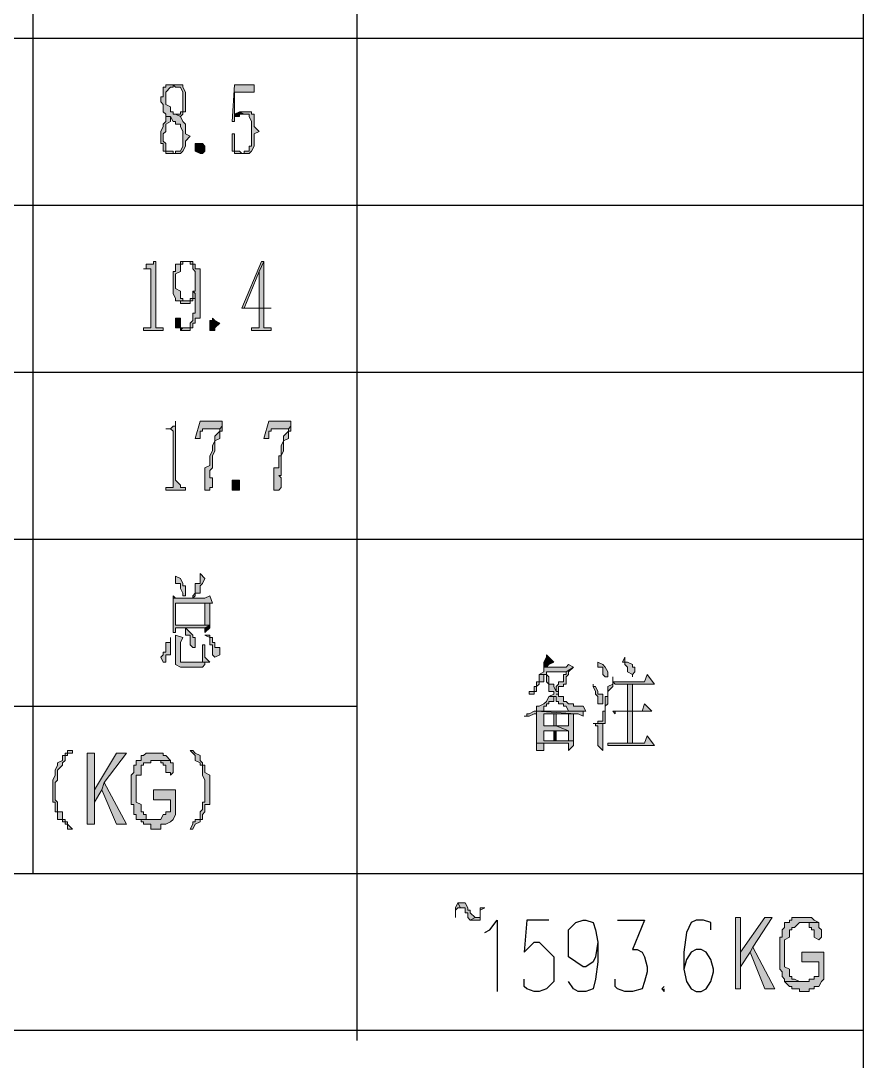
# Model space of a CAD drawing. Header units: millimetres. Extents: x 20 to 821, y 1 to 1134.
# Drawn here: x 759.4 to 821.2, y 76 to 152.2 of the extents above; entities that cross this region are included whole.
import ezdxf

# ---------------------------------------------------------------- set-up
doc = ezdxf.new("R2010")
doc.units = ezdxf.units.MM
doc.layers.add('1', color=7, linetype='Continuous')

msp = doc.modelspace()

# ---------------------------------------------------------------- hatches: boundary and pattern name
h = msp.add_hatch(color=0)
h.dxf.hatch_style = 2
h.paths.add_polyline_path([(770.58, 147.561732), (770.04, 147.561732), (770.04, 147.381732), (769.86, 147.381732), (769.86, 147.021732), (769.86, 146.661732), (769.68, 146.661732), (769.68, 146.301732), (769.86, 146.121732), (769.86, 145.581732), (770.04, 145.401732), (770.04, 145.221732), (770.4, 145.221732), (770.04, 145.221732), (770.4, 145.221732), (770.58, 144.861732), (770.76, 144.861732), (770.76, 144.681732), (771.12, 144.681732), (771.12, 144.501732), (771.3, 144.141732), (771.3, 143.061732), (771.12, 142.701732), (770.76, 142.701732), (770.76, 142.521732), (770.04, 142.521732), (770.4, 142.521732), (771.12, 142.521732), (771.3, 142.701732), (771.48, 143.061732), (771.48, 143.421732), (771.84, 143.781732), (771.48, 143.961732), (771.48, 144.681732), (771.3, 144.861732), (771.12, 145.221732), (770.76, 145.401732), (770.58, 145.401732), (770.58, 145.581732), (770.4, 145.581732), (770.4, 145.941732), (770.04, 146.121732), (770.04, 147.021732), (770.4, 147.381732), (770.58, 147.381732), (770.58, 147.561732), (771.3, 147.561732), (771.12, 147.561732)])
h = msp.add_hatch(color=0)
h.dxf.hatch_style = 2
h.paths.add_polyline_path([(771.3, 147.561732), (770.58, 147.561732), (770.76, 147.381732), (771.12, 147.381732), (771.3, 147.021732), (771.3, 145.581732), (771.12, 145.581732), (771.12, 145.401732), (770.76, 145.401732), (771.12, 145.221732), (771.3, 145.401732), (771.3, 145.581732), (771.48, 145.581732), (771.48, 147.021732), (771.3, 147.381732)])
h = msp.add_hatch(color=0)
h.dxf.hatch_style = 2
h.paths.add_polyline_path([(776.52, 147.561732), (775.08, 147.561732), (774.9, 144.861732), (775.08, 144.861732), (775.08, 145.221732), (775.08, 147.021732), (776.52, 147.021732)])
h = msp.add_hatch(color=0)
h.dxf.hatch_style = 2
h.paths.add_polyline_path([(775.44, 145.581732), (775.08, 145.401732), (775.08, 145.221732), (775.44, 145.221732), (775.44, 145.401732), (775.62, 145.401732), (775.8, 145.401732)])
h = msp.add_hatch(color=0)
h.dxf.hatch_style = 2
h.paths.add_polyline_path([(775.8, 145.581732), (775.44, 145.581732), (775.8, 145.401732), (776.16, 145.401732), (776.16, 145.221732), (776.34, 144.861732), (776.34, 143.241732), (776.34, 143.061732), (776.16, 143.061732), (776.16, 142.701732), (775.8, 142.701732), (775.8, 142.521732), (775.08, 142.521732), (775.44, 142.521732), (776.16, 142.521732), (776.34, 142.701732), (776.52, 143.061732), (776.52, 143.961732), (776.88, 144.141732), (776.52, 144.501732), (776.52, 145.401732), (776.34, 145.401732), (776.34, 145.581732), (776.16, 145.581732)])
h = msp.add_hatch(color=0)
h.dxf.hatch_style = 2
h.paths.add_polyline_path([(770.04, 145.221732), (770.04, 144.861732), (769.86, 144.681732), (769.86, 144.501732), (769.68, 144.141732), (769.68, 143.241732), (769.86, 143.241732), (769.86, 142.701732), (770.04, 142.701732), (770.04, 142.521732), (770.58, 142.521732), (770.58, 142.701732), (770.4, 142.701732), (770.04, 142.701732), (770.04, 143.241732), (769.86, 143.421732), (769.86, 143.961732), (770.04, 144.141732), (770.04, 144.681732), (770.4, 144.861732), (770.4, 145.221732)])
h = msp.add_hatch(color=0)
h.dxf.hatch_style = 2
h.paths.add_polyline_path([(775.08, 143.961732), (774.9, 143.961732), (774.9, 143.781732), (774.9, 142.701732), (775.08, 142.701732), (775.08, 142.521732), (775.62, 142.521732), (775.44, 142.701732), (775.08, 142.701732), (775.08, 143.061732), (775.08, 143.241732)])
h = msp.add_hatch(color=0)
h.dxf.hatch_style = 2
h.paths.add_polyline_path([(772.56, 142.521732), (772.2, 142.701732), (772.2, 143.241732), (772.56, 143.241732), (772.74, 143.241732), (772.92, 143.061732), (772.92, 142.701732), (772.74, 142.521732)])
h = msp.add_hatch(color=0)
h.dxf.hatch_style = 2
h.paths.add_polyline_path([(769.32, 134.601732), (769.14, 134.601732), (769.14, 134.421732), (768.6, 134.421732), (768.6, 134.061732), (768.42, 134.061732), (768.6, 134.061732), (768.96, 134.061732), (768.96, 133.881732), (768.96, 129.741732), (768.6, 129.741732), (768.42, 129.741732), (768.42, 129.561732), (769.86, 129.561732), (769.86, 129.741732), (769.68, 129.741732), (769.32, 129.741732), (769.32, 130.101732)])
h = msp.add_hatch(color=0)
h.dxf.hatch_style = 2
h.paths.add_polyline_path([(771.48, 134.601732), (771.12, 134.601732), (771.12, 134.421732), (770.76, 134.421732), (770.76, 134.061732), (770.76, 133.881732), (770.58, 133.881732), (770.58, 132.261732), (770.76, 131.901732), (770.76, 131.721732), (771.48, 131.721732), (771.3, 131.721732), (771.3, 131.901732), (771.12, 131.901732), (771.12, 132.441732), (770.76, 132.621732), (770.76, 133.701732), (771.12, 133.881732), (771.12, 134.421732), (771.3, 134.421732), (771.3, 134.601732), (771.48, 134.601732), (772.02, 134.601732), (771.84, 134.601732)])
h = msp.add_hatch(color=0)
h.dxf.hatch_style = 2
h.paths.add_polyline_path([(772.02, 134.601732), (771.48, 134.601732), (771.84, 134.601732), (771.84, 134.421732), (772.02, 134.421732), (772.02, 134.061732), (772.2, 133.881732), (772.2, 132.441732), (772.02, 132.441732), (772.2, 132.261732), (772.2, 131.541732), (772.2, 131.181732), (772.2, 130.821732), (772.02, 130.821732), (772.02, 130.281732), (771.84, 130.101732), (771.84, 129.741732), (771.48, 129.741732), (771.3, 129.741732), (771.12, 129.561732), (771.84, 129.561732), (771.84, 129.741732), (772.02, 129.741732), (772.02, 130.101732), (772.2, 130.101732), (772.2, 130.281732), (772.2, 130.461732), (772.56, 130.461732), (772.56, 134.061732), (772.2, 134.061732), (772.2, 134.421732), (772.02, 134.421732)])
h = msp.add_hatch(color=0)
h.dxf.hatch_style = 2
h.paths.add_polyline_path([(777.24, 134.601732), (777.06, 134.601732), (775.62, 131.181732), (776.88, 131.181732), (776.88, 130.101732), (776.88, 129.741732), (776.52, 129.741732), (776.34, 129.741732), (776.34, 129.561732), (777.78, 129.561732), (777.78, 129.741732), (777.24, 129.741732), (777.24, 130.101732), (777.24, 131.181732), (777.78, 131.181732), (775.8, 131.181732), (776.88, 133.881732)])
h = msp.add_hatch(color=0)
h.dxf.hatch_style = 2
h.paths.add_polyline_path([(777.24, 134.601732), (776.88, 133.881732), (776.88, 131.181732), (775.8, 131.181732), (777.24, 131.181732)])
h = msp.add_hatch(color=0)
h.dxf.hatch_style = 2
h.paths.add_polyline_path([(772.02, 132.441732), (772.02, 131.901732), (771.84, 131.901732), (771.84, 131.721732), (771.48, 131.721732), (770.76, 131.721732), (771.12, 131.721732), (771.12, 131.541732), (771.3, 131.541732), (771.84, 131.541732), (771.84, 131.721732), (772.02, 131.721732), (772.02, 131.901732), (772.2, 131.901732), (772.2, 132.261732)])
h = msp.add_hatch(color=0)
h.dxf.hatch_style = 2
h.paths.add_polyline_path([(771.12, 130.461732), (770.76, 130.461732), (770.76, 130.281732), (770.76, 129.741732), (771.12, 129.741732), (771.12, 129.561732), (771.3, 129.741732), (771.12, 129.741732), (771.12, 130.101732)])
h = msp.add_hatch(color=0)
h.dxf.hatch_style = 2
h.paths.add_polyline_path([(773.46, 129.561732), (773.28, 129.561732), (773.28, 129.741732), (773.28, 130.281732), (773.46, 130.281732), (773.46, 130.461732), (773.64, 130.281732), (774, 130.101732), (773.64, 129.741732), (773.64, 129.561732)])
h = msp.add_hatch(color=0)
h.dxf.hatch_style = 2
h.paths.add_polyline_path([(770.76, 122.901732), (770.76, 122.541732), (770.58, 122.541732), (770.4, 122.361732), (770.04, 122.361732), (770.4, 122.361732), (770.58, 122.181732), (770.58, 118.041732), (770.4, 118.041732), (770.04, 118.041732), (770.04, 117.861732), (771.48, 117.861732), (771.48, 118.041732), (771.3, 118.041732), (771.12, 118.041732), (771.12, 118.221732), (770.76, 118.581732)])
h = msp.add_hatch(color=0)
h.dxf.hatch_style = 2
h.paths.add_polyline_path([(774.18, 122.901732), (772.56, 122.901732), (772.2, 121.641732), (772.56, 121.641732), (772.56, 121.821732), (772.56, 122.181732), (772.74, 122.181732), (772.74, 122.361732), (772.92, 122.361732), (774, 122.361732), (774.18, 122.541732)])
h = msp.add_hatch(color=0)
h.dxf.hatch_style = 2
h.paths.add_polyline_path([(779.22, 122.901732), (777.6, 122.901732), (777.24, 121.641732), (777.6, 121.641732), (777.6, 121.821732), (777.6, 122.181732), (777.78, 122.181732), (777.78, 122.361732), (777.96, 122.361732), (779.04, 122.361732), (779.22, 122.541732)])
h = msp.add_hatch(color=0)
h.dxf.hatch_style = 2
h.paths.add_polyline_path([(774.18, 122.541732), (774, 122.361732), (774, 122.181732), (773.64, 121.821732), (773.64, 121.461732), (773.46, 121.101732), (773.46, 120.741732), (773.28, 120.381732), (773.28, 119.661732), (772.92, 119.481732), (772.92, 118.761732), (772.92, 117.861732), (773.28, 117.861732), (773.28, 118.041732), (773.46, 118.041732), (773.46, 118.761732), (773.28, 118.761732), (773.28, 119.301732), (773.46, 119.481732), (773.46, 120.381732), (773.64, 120.741732), (773.64, 121.461732), (774, 121.641732), (774, 122.181732), (774.18, 122.181732)])
h = msp.add_hatch(color=0)
h.dxf.hatch_style = 2
h.paths.add_polyline_path([(779.22, 122.541732), (779.04, 122.361732), (779.04, 122.181732), (778.68, 121.821732), (778.68, 121.461732), (778.5, 121.101732), (778.5, 120.381732), (778.32, 120.381732), (778.32, 119.481732), (777.96, 119.481732), (777.96, 118.761732), (777.96, 117.861732), (778.32, 117.861732), (778.5, 118.041732), (778.5, 118.761732), (778.32, 118.941732), (778.5, 118.941732), (778.5, 119.301732), (778.5, 120.381732), (778.68, 120.741732), (778.68, 121.461732), (779.04, 121.641732), (779.04, 122.181732), (779.22, 122.181732)])
h = msp.add_hatch(color=0)
h.dxf.hatch_style = 2
h.paths.add_polyline_path([(775.08, 117.861732), (774.9, 117.861732), (774.9, 118.041732), (774.9, 118.581732), (775.08, 118.581732), (775.44, 118.581732), (775.44, 118.221732), (775.44, 117.861732)])
h = msp.add_hatch(color=0)
h.dxf.hatch_style = 2
h.paths.add_polyline_path([(772.56, 111.741732), (772.56, 111.021732), (772.2, 111.021732), (772.2, 110.301732), (772.02, 110.121732), (772.02, 109.941732), (770.76, 109.941732), (772.02, 109.941732), (772.2, 110.121732), (772.2, 110.301732), (772.56, 110.301732), (772.56, 110.841732), (772.74, 111.021732), (772.92, 111.381732)])
h = msp.add_hatch(color=0)
h.dxf.hatch_style = 2
h.paths.add_polyline_path([(770.76, 111.561732), (770.76, 111.021732), (771.12, 111.021732), (771.12, 110.661732), (771.3, 110.301732), (771.3, 110.121732), (771.48, 110.121732), (771.48, 110.841732), (771.3, 110.841732), (771.3, 111.021732), (771.12, 111.381732)])
h = msp.add_hatch(color=0)
h.dxf.hatch_style = 2
h.paths.add_polyline_path([(770.58, 110.121732), (770.58, 109.941732), (772.02, 109.941732), (770.76, 109.941732)])
h = msp.add_hatch(color=0)
h.dxf.hatch_style = 2
h.paths.add_polyline_path([(773.28, 110.121732), (772.92, 109.941732), (770.58, 109.941732), (770.58, 109.581732), (770.58, 107.421732), (770.76, 107.421732), (770.76, 107.781732), (772.92, 107.781732), (773.28, 107.961732), (770.76, 107.961732), (770.76, 109.581732), (772.92, 109.581732), (773.46, 109.581732)])
h = msp.add_hatch(color=0)
h.dxf.hatch_style = 2
h.paths.add_polyline_path([(773.46, 109.581732), (772.92, 109.581732), (772.92, 107.961732), (770.76, 107.961732), (773.28, 107.961732), (773.28, 109.581732)])
h = msp.add_hatch(color=0)
h.dxf.hatch_style = 2
h.paths.add_polyline_path([(771.48, 107.781732), (771.48, 107.241732), (771.84, 107.241732), (771.84, 106.521732), (772.02, 106.341732), (772.2, 106.341732), (772.2, 106.521732), (772.2, 107.061732), (772.02, 107.061732), (772.02, 107.241732), (771.84, 107.421732)])
h = msp.add_hatch(color=0)
h.dxf.hatch_style = 2
h.paths.add_polyline_path([(773.28, 107.961732), (772.92, 107.781732), (772.92, 107.421732), (773.28, 107.781732)])
h = msp.add_hatch(color=0)
h.dxf.hatch_style = 2
h.paths.add_polyline_path([(770.4, 107.061732), (770.4, 106.701732), (770.04, 106.701732), (770.04, 105.981732), (769.86, 105.981732), (769.86, 105.801732), (769.68, 105.621732), (769.86, 105.261732), (770.04, 105.261732), (770.04, 105.621732), (770.04, 105.801732), (770.4, 105.801732), (770.4, 106.341732), (770.4, 106.521732)])
h = msp.add_hatch(color=0)
h.dxf.hatch_style = 2
h.paths.add_polyline_path([(770.76, 107.241732), (770.76, 105.081732), (771.12, 104.901732), (772.74, 104.901732), (772.92, 105.081732), (772.92, 105.261732), (771.3, 105.261732), (771.12, 105.261732), (771.12, 106.701732), (771.3, 107.061732)])
h = msp.add_hatch(color=0)
h.dxf.hatch_style = 2
h.paths.add_polyline_path([(772.92, 107.241732), (773.28, 107.061732), (773.28, 106.521732), (773.46, 106.521732), (773.46, 105.801732), (773.64, 105.621732), (774, 105.801732), (774, 106.341732), (773.64, 106.341732), (773.64, 106.701732), (773.46, 106.701732), (773.46, 107.061732), (773.28, 107.061732), (773.28, 107.241732)])
h = msp.add_hatch(color=0)
h.dxf.hatch_style = 2
h.paths.add_polyline_path([(772.92, 106.521732), (772.74, 106.521732), (772.74, 106.341732), (772.74, 105.261732), (772.56, 105.261732), (771.3, 105.261732), (772.92, 105.261732), (773.28, 105.261732), (772.92, 105.621732)])
h = msp.add_hatch(color=0)
h.dxf.hatch_style = 2
h.paths.add_polyline_path([(797.94, 105.801732), (797.94, 105.621732), (797.76, 105.261732), (797.76, 104.901732), (797.94, 104.901732), (798.12, 105.081732), (798.48, 105.261732)])
h = msp.add_hatch(color=0)
h.dxf.hatch_style = 2
h.paths.add_polyline_path([(801.72, 105.261732), (801.72, 104.901732), (802.08, 104.901732), (802.08, 104.361732), (802.26, 104.181732), (802.44, 104.181732), (802.44, 104.361732), (802.44, 104.541732), (802.26, 104.901732), (802.08, 105.081732)])
h = msp.add_hatch(color=0)
h.dxf.hatch_style = 2
h.paths.add_polyline_path([(803.7, 105.621732), (803.52, 105.261732), (803.7, 105.261732), (803.7, 105.081732), (803.88, 104.901732), (803.88, 104.541732), (804.24, 104.361732), (804.24, 104.181732), (804.24, 104.361732), (804.42, 104.541732), (804.42, 104.901732), (804.24, 104.901732), (804.24, 105.081732), (803.88, 105.261732), (803.7, 105.261732)])
h = msp.add_hatch(color=0)
h.dxf.hatch_style = 2
h.paths.add_polyline_path([(799.56, 105.081732), (799.38, 104.901732), (797.76, 104.901732), (797.76, 104.541732), (797.4, 104.361732), (797.94, 104.361732), (797.94, 104.181732), (797.94, 103.821732), (798.12, 103.641732), (798.12, 103.101732), (798.48, 103.101732), (798.48, 102.921732), (798.12, 102.741732), (798.66, 102.741732), (798.66, 102.381732), (798.84, 102.381732), (798.84, 102.201732), (799.2, 102.201732), (799.2, 102.021732), (799.38, 102.021732), (799.56, 101.661732), (797.76, 101.661732), (800.82, 101.661732), (800.64, 102.021732), (799.92, 102.021732), (799.92, 102.201732), (799.56, 102.201732), (799.38, 102.381732), (799.2, 102.381732), (799.2, 102.741732), (798.84, 102.741732), (798.84, 102.921732), (798.66, 102.921732), (798.84, 102.921732), (798.84, 103.101732), (798.66, 103.101732), (798.48, 103.461732), (798.48, 103.641732), (798.12, 103.641732), (798.12, 104.181732), (797.94, 104.361732), (797.94, 104.541732), (799.38, 104.541732), (799.92, 104.901732)])
h = msp.add_hatch(color=0)
h.dxf.hatch_style = 2
h.paths.add_polyline_path([(799.92, 104.901732), (799.38, 104.541732), (799.38, 104.361732), (799.2, 104.361732), (799.2, 103.821732), (798.84, 103.821732), (798.84, 103.641732), (798.66, 103.461732), (798.66, 103.101732), (798.84, 103.101732), (798.84, 103.461732), (799.2, 103.461732), (799.2, 103.641732), (799.38, 103.641732), (799.38, 104.181732), (799.56, 104.361732), (799.56, 104.541732)])
h = msp.add_hatch(color=0)
h.dxf.hatch_style = 2
h.paths.add_polyline_path([(797.4, 104.361732), (797.4, 103.821732), (797.22, 103.821732), (797.22, 103.461732), (797.04, 103.461732), (797.04, 103.101732), (796.68, 103.101732), (796.68, 102.921732), (797.04, 102.921732), (797.04, 103.101732), (797.22, 103.101732), (797.22, 103.461732), (797.4, 103.641732), (797.4, 103.821732), (797.76, 103.821732), (797.76, 104.181732), (797.76, 104.361732), (797.94, 104.361732)])
h = msp.add_hatch(color=0)
h.dxf.hatch_style = 2
h.paths.add_polyline_path([(802.8, 104.181732), (802.8, 103.641732), (802.44, 103.461732), (802.44, 102.741732), (802.26, 102.741732), (802.26, 101.661732), (802.08, 101.661732), (802.08, 100.941732), (801.72, 100.941732), (801.72, 100.761732), (801.54, 100.761732), (802.08, 100.761732), (802.26, 100.761732), (802.26, 100.941732), (802.26, 102.021732), (802.44, 102.201732), (802.44, 103.101732), (802.8, 103.461732)])
h = msp.add_hatch(color=0)
h.dxf.hatch_style = 2
h.paths.add_polyline_path([(805.32, 104.361732), (805.14, 103.821732), (802.8, 103.821732), (802.98, 103.641732), (805.86, 103.641732)])
h = msp.add_hatch(color=0)
h.dxf.hatch_style = 2
h.paths.add_polyline_path([(801.36, 103.641732), (801.36, 103.461732), (801.54, 103.101732), (801.54, 102.921732), (801.72, 102.741732), (801.72, 102.201732), (802.08, 102.201732), (802.08, 102.921732), (801.72, 102.921732), (801.72, 103.101732), (801.54, 103.461732), (801.36, 103.461732)])
h = msp.add_hatch(color=0)
h.dxf.hatch_style = 2
h.paths.add_polyline_path([(803.88, 101.661732), (804.24, 101.661732), (804.24, 103.641732), (803.88, 103.641732)])
h = msp.add_hatch(color=0)
h.dxf.hatch_style = 2
h.paths.add_polyline_path([(798.12, 102.741732), (797.94, 102.381732), (797.76, 102.201732), (797.4, 102.021732), (797.22, 102.021732), (797.22, 101.661732), (797.04, 101.661732), (796.68, 101.481732), (796.5, 101.481732), (796.5, 101.301732), (796.32, 101.301732), (796.5, 101.301732), (796.68, 101.301732), (797.04, 101.481732), (797.22, 101.481732), (797.22, 101.661732), (800.82, 101.661732), (797.76, 101.661732), (797.4, 101.661732), (797.76, 101.661732), (797.76, 102.021732), (797.94, 102.021732), (797.94, 102.201732), (798.12, 102.201732), (798.12, 102.381732), (798.48, 102.381732), (798.48, 102.741732), (798.66, 102.741732)])
h = msp.add_hatch(color=0)
h.dxf.hatch_style = 2
h.paths.add_polyline_path([(805.14, 102.201732), (804.96, 101.661732), (802.8, 101.661732), (802.98, 101.481732), (802.98, 101.661732), (803.16, 101.661732), (805.68, 101.661732)])
h = msp.add_hatch(color=0)
h.dxf.hatch_style = 2
h.paths.add_polyline_path([(797.22, 101.661732), (797.22, 99.321732), (799.56, 99.321732), (799.56, 98.781732), (799.92, 99.141732), (799.92, 99.501732), (798.66, 99.501732), (797.76, 99.501732), (797.76, 100.221732), (799.56, 100.221732), (798.66, 100.581732), (797.76, 100.581732), (797.76, 101.481732), (800.1, 101.481732)])
h = msp.add_hatch(color=0)
h.dxf.hatch_style = 2
h.paths.add_polyline_path([(800.64, 101.661732), (797.22, 101.661732), (800.1, 101.481732), (800.28, 101.481732), (800.64, 101.301732)])
h = msp.add_hatch(color=0)
h.dxf.hatch_style = 2
h.paths.add_polyline_path([(798.48, 101.481732), (798.48, 100.581732), (797.76, 100.581732), (798.66, 100.581732), (798.66, 101.481732), (799.56, 101.481732)])
h = msp.add_hatch(color=0)
h.dxf.hatch_style = 2
h.paths.add_polyline_path([(800.1, 101.481732), (798.48, 101.481732), (799.56, 101.481732), (799.56, 100.581732), (798.66, 100.581732), (799.56, 100.221732), (799.56, 99.501732), (798.66, 99.501732), (799.92, 99.501732), (799.92, 99.861732), (799.92, 101.481732)])
h = msp.add_hatch(color=0)
h.dxf.hatch_style = 2
h.paths.add_polyline_path([(803.88, 99.321732), (804.24, 99.321732), (804.24, 101.661732), (803.88, 101.661732)])
h = msp.add_hatch(color=0)
h.dxf.hatch_style = 2
h.paths.add_polyline_path([(801.36, 100.761732), (801.54, 100.761732), (801.54, 100.581732), (801.72, 100.581732), (801.72, 100.221732), (801.72, 99.141732), (802.08, 98.781732), (802.08, 99.501732), (802.08, 99.861732), (802.08, 100.761732), (801.54, 100.761732)])
h = msp.add_hatch(color=0)
h.dxf.hatch_style = 2
h.paths.add_polyline_path([(798.66, 100.221732), (798.48, 100.221732), (798.48, 99.501732), (797.76, 99.501732), (798.66, 99.501732)])
h = msp.add_hatch(color=0)
h.dxf.hatch_style = 2
h.paths.add_polyline_path([(805.32, 99.861732), (805.14, 99.321732), (802.44, 99.321732), (802.44, 99.141732), (805.86, 99.141732)])
h = msp.add_hatch(color=0)
h.dxf.hatch_style = 2
h.paths.add_polyline_path([(797.22, 99.321732), (797.22, 98.781732), (797.76, 98.781732), (797.76, 99.321732), (799.56, 99.321732)])
h = msp.add_hatch(color=0)
h.dxf.hatch_style = 2
h.paths.add_polyline_path([(763.2, 98.781732), (762.84, 98.781732), (762.84, 98.601732), (762.66, 98.601732), (762.66, 98.421732), (762.48, 98.421732), (762.48, 98.061732), (762.12, 97.881732), (762.12, 97.701732), (761.94, 97.341732), (761.94, 96.981732), (761.76, 96.621732), (761.76, 95.721732), (761.76, 95.541732), (761.76, 95.001732), (761.94, 95.001732), (761.94, 94.281732), (762.12, 94.281732), (762.12, 93.741732), (762.48, 93.741732), (762.48, 93.561732), (762.66, 93.561732), (762.66, 93.381732), (762.84, 93.381732), (762.84, 93.021732), (763.2, 93.021732), (762.84, 93.381732), (762.84, 93.561732), (762.66, 93.561732), (762.66, 93.741732), (762.48, 93.741732), (762.48, 94.281732), (762.12, 94.281732), (762.12, 95.001732), (761.94, 95.181732), (761.94, 96.441732), (762.12, 96.621732), (762.12, 97.341732), (762.48, 97.701732), (762.48, 97.881732), (762.66, 98.061732), (762.66, 98.421732), (762.84, 98.421732), (762.84, 98.601732), (763.2, 98.601732)])
h = msp.add_hatch(color=0)
h.dxf.hatch_style = 2
h.paths.add_polyline_path([(764.82, 98.601732), (764.28, 98.601732), (764.28, 93.381732), (764.82, 93.381732), (764.82, 95.001732)])
h = msp.add_hatch(color=0)
h.dxf.hatch_style = 2
h.paths.add_polyline_path([(767.16, 98.601732), (766.44, 98.601732), (764.82, 95.901732), (764.82, 95.001732), (765.36, 95.901732), (765.54, 96.441732)])
h = msp.add_hatch(color=0)
h.dxf.hatch_style = 2
h.paths.add_polyline_path([(769.14, 98.601732), (768.6, 98.601732), (768.42, 98.421732), (768.24, 98.421732), (768.24, 98.061732), (767.88, 98.061732), (767.88, 97.881732), (767.88, 97.701732), (767.7, 97.701732), (767.7, 97.161732), (767.52, 96.981732), (767.52, 96.441732), (767.52, 94.821732), (767.7, 94.821732), (767.7, 94.101732), (767.88, 94.101732), (767.88, 93.741732), (768.24, 93.741732), (769.14, 93.741732), (768.96, 93.741732), (768.6, 93.741732), (768.6, 94.101732), (768.42, 94.101732), (768.42, 94.281732), (768.24, 94.281732), (768.24, 94.461732), (768.24, 94.821732), (767.88, 95.001732), (767.88, 96.981732), (768.24, 96.981732), (768.24, 97.701732), (768.42, 97.701732), (768.42, 97.881732), (768.6, 97.881732), (768.96, 97.881732), (768.96, 98.061732), (770.4, 98.061732), (770.04, 98.421732), (769.86, 98.421732), (769.86, 98.601732)])
h = msp.add_hatch(color=0)
h.dxf.hatch_style = 2
h.paths.add_polyline_path([(771.84, 98.781732), (772.02, 98.601732), (772.2, 98.421732), (772.2, 98.061732), (772.56, 97.881732), (772.56, 97.701732), (772.74, 97.701732), (772.74, 96.981732), (772.92, 96.621732), (772.92, 95.901732), (772.92, 95.721732), (772.92, 95.001732), (772.74, 95.001732), (772.74, 94.461732), (772.56, 94.281732), (772.56, 93.741732), (772.2, 93.741732), (772.2, 93.561732), (772.02, 93.561732), (772.02, 93.381732), (771.84, 93.021732), (772.02, 93.021732), (772.2, 93.381732), (772.56, 93.561732), (772.56, 93.741732), (772.74, 93.741732), (772.74, 94.101732), (772.92, 94.281732), (772.92, 94.821732), (773.28, 94.821732), (773.28, 96.981732), (772.92, 97.161732), (772.92, 97.701732), (772.74, 97.701732), (772.74, 97.881732), (772.56, 98.061732), (772.56, 98.421732), (772.2, 98.601732), (772.02, 98.781732)])
h = msp.add_hatch(color=0)
h.dxf.hatch_style = 2
h.paths.add_polyline_path([(770.4, 98.061732), (769.14, 98.061732), (769.32, 98.061732), (769.68, 98.061732), (769.68, 97.881732), (769.86, 97.881732), (769.86, 97.701732), (770.04, 97.701732), (770.04, 97.341732), (770.04, 97.161732), (770.4, 97.161732), (770.4, 96.981732), (770.58, 97.161732), (770.58, 97.881732), (770.4, 97.881732)])
h = msp.add_hatch(color=0)
h.dxf.hatch_style = 2
h.paths.add_polyline_path([(765.54, 96.441732), (765.36, 95.901732), (766.44, 93.381732), (767.16, 93.381732)])
h = msp.add_hatch(color=0)
h.dxf.hatch_style = 2
h.paths.add_polyline_path([(770.76, 95.901732), (769.14, 95.901732), (769.14, 95.181732), (770.4, 95.181732), (770.4, 94.281732), (770.04, 94.281732), (770.04, 94.101732), (769.86, 94.101732), (769.68, 93.741732), (768.24, 93.741732), (768.24, 93.561732), (768.42, 93.561732), (768.42, 93.381732), (768.6, 93.381732), (768.96, 93.381732), (768.96, 93.021732), (769.14, 93.021732), (769.68, 93.021732), (769.68, 93.381732), (770.04, 93.381732), (770.4, 93.561732), (770.58, 93.741732), (770.76, 94.101732)])
h = msp.add_hatch(color=0)
h.dxf.hatch_style = 2
h.paths.add_polyline_path([(791.46, 87.621732), (791.28, 87.261732), (791.28, 86.541732), (791.28, 86.901732), (791.28, 87.081732), (791.46, 87.261732), (791.64, 87.261732)])
h = msp.add_hatch(color=0)
h.dxf.hatch_style = 2
h.paths.add_polyline_path([(791.64, 87.621732), (791.46, 87.621732), (791.64, 87.261732), (792, 87.261732), (792, 87.081732), (792, 86.901732), (792.18, 86.901732), (792.18, 86.541732), (792.36, 86.361732), (792.72, 86.541732), (792.36, 86.901732), (792.36, 87.081732), (792.18, 87.081732), (792.18, 87.261732), (792, 87.621732)])
h = msp.add_hatch(color=0)
h.dxf.hatch_style = 2
h.paths.add_polyline_path([(793.08, 87.261732), (793.08, 86.541732), (792.9, 86.541732), (792.72, 86.541732), (792.36, 86.361732), (793.08, 86.361732), (793.08, 86.541732), (793.08, 87.081732), (793.44, 87.261732)])
h = msp.add_hatch(color=0)
h.dxf.hatch_style = 2
h.paths.add_polyline_path([(812.16, 86.541732), (811.8, 86.541732), (811.8, 81.321732), (812.16, 81.321732), (812.16, 82.941732)])
h = msp.add_hatch(color=0)
h.dxf.hatch_style = 2
h.paths.add_polyline_path([(814.5, 86.541732), (813.96, 86.541732), (812.16, 84.021732), (812.16, 82.941732), (812.88, 84.021732), (813.06, 84.381732)])
h = msp.add_hatch(color=0)
h.dxf.hatch_style = 2
h.paths.add_polyline_path([(816.66, 86.541732), (815.94, 86.541732), (815.94, 86.361732), (815.76, 86.361732), (815.76, 86.181732), (815.4, 86.181732), (815.4, 85.821732), (815.22, 85.641732), (815.22, 85.101732), (815.04, 85.101732), (815.04, 84.381732), (815.04, 82.761732), (815.22, 82.581732), (815.22, 82.221732), (815.4, 82.041732), (815.4, 81.861732), (816.66, 81.861732), (816.48, 81.861732), (816.12, 82.041732), (815.94, 82.041732), (815.94, 82.221732), (815.76, 82.221732), (815.76, 82.581732), (815.76, 82.761732), (815.4, 82.941732), (815.4, 84.921732), (815.76, 85.101732), (815.76, 85.641732), (815.94, 85.641732), (815.94, 85.821732), (816.12, 85.821732), (816.48, 86.181732), (817.92, 86.181732), (817.56, 86.361732), (817.38, 86.541732)])
h = msp.add_hatch(color=0)
h.dxf.hatch_style = 2
h.paths.add_polyline_path([(817.92, 86.181732), (816.66, 86.181732), (816.84, 86.181732), (817.2, 86.181732), (817.2, 85.821732), (817.38, 85.821732), (817.38, 85.641732), (817.56, 85.641732), (817.56, 85.461732), (817.56, 85.101732), (817.92, 84.921732), (818.1, 85.101732), (818.1, 85.641732), (817.92, 85.821732)])
h = msp.add_hatch(color=0)
h.dxf.hatch_style = 2
h.paths.add_polyline_path([(813.06, 84.381732), (812.88, 84.021732), (813.96, 81.321732), (814.68, 81.321732)])
h = msp.add_hatch(color=0)
h.dxf.hatch_style = 2
h.paths.add_polyline_path([(818.28, 84.021732), (816.66, 84.021732), (816.66, 83.301732), (817.92, 83.301732), (817.92, 82.221732), (817.56, 82.221732), (817.56, 82.041732), (817.2, 82.041732), (817.2, 81.861732), (815.4, 81.861732), (815.76, 81.501732), (815.94, 81.501732), (815.94, 81.321732), (816.12, 81.321732), (816.48, 81.321732), (816.48, 81.141732), (816.66, 81.141732), (817.2, 81.141732), (817.2, 81.321732), (817.56, 81.321732), (817.56, 81.501732), (817.92, 81.501732), (818.1, 81.861732), (818.28, 82.041732)])

# ---------------------------------------------------------------- linework, layer by layer
at = {"layer": '1', "color": 0, "lineweight": 25}
for points in [[(20.16, 1133.601732), (821.16, 1133.601732), (821.16, 0.501732), (20.16, 0.501732), (20.16, 1133.601732)], [(760.32, 89.781732), (760.32, 419.721732)], [(784.08, 77.541732), (784.08, 419.721732)], [(557.64, 150.981732), (821.16, 150.981732)], [(557.64, 138.741732), (821.16, 138.741732)], [(557.64, 126.501732), (821.16, 126.501732)], [(557.64, 114.261732), (821.16, 114.261732)], [(736.56, 102.021732), (784.08, 102.021732)], [(557.64, 89.781732), (821.16, 89.781732)], [(793.44, 85.461732), (793.8, 85.641732), (794.34, 86.361732), (794.34, 81.141732)], [(798.12, 86.361732), (796.5, 86.361732), (796.32, 84.021732), (796.5, 84.201732), (797.04, 84.741732), (797.4, 84.741732), (797.94, 84.201732), (798.48, 83.661732), (798.48, 81.861732), (797.94, 81.321732), (797.4, 81.141732), (797.04, 81.141732), (796.5, 81.321732), (796.32, 81.501732), (796.32, 82.041732)], [(801.72, 84.741732), (801.54, 83.661732), (801.36, 83.301732), (800.82, 82.941732), (800.64, 82.941732), (800.1, 83.301732), (799.56, 83.661732), (799.56, 85.641732), (800.1, 86.181732), (800.64, 86.361732), (800.82, 86.361732), (801.36, 86.181732), (801.54, 85.641732), (801.72, 84.741732), (801.72, 83.301732), (801.54, 82.041732), (801.36, 81.321732), (800.82, 81.141732), (800.28, 81.141732), (799.92, 81.321732), (799.56, 81.861732)], [(803.16, 86.361732), (805.14, 86.361732), (804.24, 84.201732), (804.6, 84.201732), (804.96, 84.021732), (805.14, 83.661732), (805.32, 82.941732), (805.32, 82.581732), (805.14, 81.861732), (804.96, 81.321732), (804.24, 81.141732), (803.7, 81.141732), (803.16, 81.321732), (802.98, 81.501732), (802.98, 82.041732)], [(810, 85.641732), (810, 86.181732), (809.46, 86.361732), (808.92, 86.361732), (808.56, 86.181732), (808.2, 85.461732), (808.02, 84.021732), (808.02, 82.761732), (808.2, 81.861732), (808.56, 81.321732), (808.92, 81.141732), (809.28, 81.141732), (809.64, 81.321732), (810, 81.861732), (810.18, 82.581732), (810.18, 82.761732), (810, 83.481732), (809.64, 84.021732), (809.28, 84.201732), (808.92, 84.201732), (808.56, 84.021732), (808.2, 83.481732), (808.02, 82.761732)], [(806.58, 81.501732), (806.4, 81.321732), (806.58, 81.141732), (806.58, 81.321732)], [(821.16, 78.261732), (557.64, 78.261732)]]:
    msp.add_lwpolyline(points, dxfattribs=at)
at = {"layer": '1', "color": 0, "lineweight": 5}
for points in [[(770.58, 147.561732), (770.04, 147.561732), (770.04, 147.381732), (769.86, 147.381732), (769.86, 147.021732), (769.86, 146.661732), (769.68, 146.661732), (769.68, 146.301732), (769.86, 146.121732), (769.86, 145.581732), (770.04, 145.401732), (770.04, 145.221732), (770.4, 145.221732), (770.04, 145.221732), (770.4, 145.221732), (770.58, 144.861732), (770.76, 144.861732), (770.76, 144.681732), (771.12, 144.681732), (771.12, 144.501732), (771.3, 144.141732), (771.3, 143.061732), (771.12, 142.701732), (770.76, 142.701732), (770.76, 142.521732), (770.04, 142.521732), (770.4, 142.521732), (771.12, 142.521732), (771.3, 142.701732), (771.48, 143.061732), (771.48, 143.421732), (771.84, 143.781732), (771.48, 143.961732), (771.48, 144.681732), (771.3, 144.861732), (771.12, 145.221732), (770.76, 145.401732), (770.58, 145.401732), (770.58, 145.581732), (770.4, 145.581732), (770.4, 145.941732), (770.04, 146.121732), (770.04, 147.021732), (770.4, 147.381732), (770.58, 147.381732), (770.58, 147.561732), (771.3, 147.561732), (771.12, 147.561732), (770.58, 147.561732)], [(771.3, 147.561732), (770.58, 147.561732), (770.76, 147.381732), (771.12, 147.381732), (771.3, 147.021732), (771.3, 145.581732), (771.12, 145.581732), (771.12, 145.401732), (770.76, 145.401732), (771.12, 145.221732), (771.3, 145.401732), (771.3, 145.581732), (771.48, 145.581732), (771.48, 147.021732), (771.3, 147.381732), (771.3, 147.561732)], [(776.52, 147.561732), (775.08, 147.561732), (774.9, 144.861732), (775.08, 144.861732), (775.08, 145.221732), (775.08, 147.021732), (776.52, 147.021732), (776.52, 147.561732)], [(775.44, 145.581732), (775.08, 145.401732), (775.08, 145.221732), (775.44, 145.221732), (775.44, 145.401732), (775.62, 145.401732), (775.8, 145.401732), (775.44, 145.581732)], [(775.8, 145.581732), (775.44, 145.581732), (775.8, 145.401732), (776.16, 145.401732), (776.16, 145.221732), (776.34, 144.861732), (776.34, 143.241732), (776.34, 143.061732), (776.16, 143.061732), (776.16, 142.701732), (775.8, 142.701732), (775.8, 142.521732), (775.08, 142.521732), (775.44, 142.521732), (776.16, 142.521732), (776.34, 142.701732), (776.52, 143.061732), (776.52, 143.961732), (776.88, 144.141732), (776.52, 144.501732), (776.52, 145.401732), (776.34, 145.401732), (776.34, 145.581732), (776.16, 145.581732), (775.8, 145.581732)], [(770.04, 145.221732), (770.04, 144.861732), (769.86, 144.681732), (769.86, 144.501732), (769.68, 144.141732), (769.68, 143.241732), (769.86, 143.241732), (769.86, 142.701732), (770.04, 142.701732), (770.04, 142.521732), (770.58, 142.521732), (770.58, 142.701732), (770.4, 142.701732), (770.04, 142.701732), (770.04, 143.241732), (769.86, 143.421732), (769.86, 143.961732), (770.04, 144.141732), (770.04, 144.681732), (770.4, 144.861732), (770.4, 145.221732), (770.04, 145.221732)], [(775.08, 143.961732), (774.9, 143.961732), (774.9, 143.781732), (774.9, 142.701732), (775.08, 142.701732), (775.08, 142.521732), (775.62, 142.521732), (775.44, 142.701732), (775.08, 142.701732), (775.08, 143.061732), (775.08, 143.241732), (775.08, 143.241732), (775.08, 143.961732)], [(772.56, 142.521732), (772.2, 142.701732), (772.2, 143.241732), (772.56, 143.241732), (772.74, 143.241732), (772.92, 143.061732), (772.92, 142.701732), (772.74, 142.521732), (772.56, 142.521732)], [(769.32, 134.601732), (769.14, 134.601732), (769.14, 134.421732), (768.6, 134.421732), (768.6, 134.061732), (768.42, 134.061732), (768.6, 134.061732), (768.96, 134.061732), (768.96, 133.881732), (768.96, 129.741732), (768.6, 129.741732), (768.42, 129.741732), (768.42, 129.561732), (769.86, 129.561732), (769.86, 129.741732), (769.68, 129.741732), (769.32, 129.741732), (769.32, 130.101732), (769.32, 134.601732)], [(771.48, 134.601732), (771.12, 134.601732), (771.12, 134.421732), (770.76, 134.421732), (770.76, 134.061732), (770.76, 133.881732), (770.58, 133.881732), (770.58, 132.261732), (770.76, 131.901732), (770.76, 131.721732), (771.48, 131.721732), (771.3, 131.721732), (771.3, 131.901732), (771.12, 131.901732), (771.12, 132.441732), (770.76, 132.621732), (770.76, 133.701732), (771.12, 133.881732), (771.12, 134.421732), (771.3, 134.421732), (771.3, 134.601732), (771.48, 134.601732), (772.02, 134.601732), (771.84, 134.601732), (771.48, 134.601732)], [(772.02, 134.601732), (771.48, 134.601732), (771.84, 134.601732), (771.84, 134.421732), (772.02, 134.421732), (772.02, 134.061732), (772.2, 133.881732), (772.2, 132.441732), (772.02, 132.441732), (772.2, 132.261732), (772.2, 131.541732), (772.2, 131.181732), (772.2, 130.821732), (772.02, 130.821732), (772.02, 130.281732), (771.84, 130.101732), (771.84, 129.741732), (771.48, 129.741732), (771.3, 129.741732), (771.12, 129.561732), (771.84, 129.561732), (771.84, 129.741732), (772.02, 129.741732), (772.02, 130.101732), (772.2, 130.101732), (772.2, 130.281732), (772.2, 130.461732), (772.56, 130.461732), (772.56, 134.061732), (772.2, 134.061732), (772.2, 134.421732), (772.02, 134.421732), (772.02, 134.601732)], [(777.24, 134.601732), (777.06, 134.601732), (775.62, 131.181732), (776.88, 131.181732), (776.88, 130.101732), (776.88, 129.741732), (776.52, 129.741732), (776.34, 129.741732), (776.34, 129.561732), (777.78, 129.561732), (777.78, 129.741732), (777.24, 129.741732), (777.24, 130.101732), (777.24, 131.181732), (777.78, 131.181732), (775.8, 131.181732), (776.88, 133.881732), (777.24, 134.601732)], [(777.24, 134.601732), (776.88, 133.881732), (776.88, 131.181732), (775.8, 131.181732), (777.24, 131.181732), (777.24, 134.601732)], [(772.02, 132.441732), (772.02, 131.901732), (771.84, 131.901732), (771.84, 131.721732), (771.48, 131.721732), (770.76, 131.721732), (771.12, 131.721732), (771.12, 131.541732), (771.3, 131.541732), (771.84, 131.541732), (771.84, 131.721732), (772.02, 131.721732), (772.02, 131.901732), (772.2, 131.901732), (772.2, 132.261732), (772.02, 132.441732)], [(771.12, 130.461732), (770.76, 130.461732), (770.76, 130.281732), (770.76, 129.741732), (771.12, 129.741732), (771.12, 129.561732), (771.3, 129.741732), (771.12, 129.741732), (771.12, 130.101732), (771.12, 130.461732)], [(773.46, 129.561732), (773.28, 129.561732), (773.28, 129.741732), (773.28, 130.281732), (773.46, 130.281732), (773.46, 130.461732), (773.64, 130.281732), (774, 130.101732), (773.64, 129.741732), (773.64, 129.561732), (773.46, 129.561732)], [(770.76, 122.901732), (770.76, 122.541732), (770.58, 122.541732), (770.4, 122.361732), (770.04, 122.361732), (770.4, 122.361732), (770.58, 122.181732), (770.58, 118.041732), (770.4, 118.041732), (770.04, 118.041732), (770.04, 117.861732), (771.48, 117.861732), (771.48, 118.041732), (771.3, 118.041732), (771.12, 118.041732), (771.12, 118.221732), (770.76, 118.581732), (770.76, 122.901732)], [(774.18, 122.901732), (772.56, 122.901732), (772.2, 121.641732), (772.56, 121.641732), (772.56, 121.821732), (772.56, 122.181732), (772.74, 122.181732), (772.74, 122.361732), (772.92, 122.361732), (774, 122.361732), (774.18, 122.541732), (774.18, 122.901732)], [(779.22, 122.901732), (777.6, 122.901732), (777.24, 121.641732), (777.6, 121.641732), (777.6, 121.821732), (777.6, 122.181732), (777.78, 122.181732), (777.78, 122.361732), (777.96, 122.361732), (779.04, 122.361732), (779.22, 122.541732), (779.22, 122.901732)], [(774.18, 122.541732), (774, 122.361732), (774, 122.181732), (773.64, 121.821732), (773.64, 121.461732), (773.46, 121.101732), (773.46, 120.741732), (773.28, 120.381732), (773.28, 119.661732), (772.92, 119.481732), (772.92, 118.761732), (772.92, 118.761732), (772.92, 117.861732), (773.28, 117.861732), (773.28, 118.041732), (773.46, 118.041732), (773.46, 118.761732), (773.28, 118.761732), (773.28, 119.301732), (773.46, 119.481732), (773.46, 120.381732), (773.64, 120.741732), (773.64, 121.461732), (774, 121.641732), (774, 122.181732), (774.18, 122.181732), (774.18, 122.541732)], [(779.22, 122.541732), (779.04, 122.361732), (779.04, 122.181732), (778.68, 121.821732), (778.68, 121.461732), (778.5, 121.101732), (778.5, 120.381732), (778.32, 120.381732), (778.32, 119.481732), (777.96, 119.481732), (777.96, 118.761732), (777.96, 118.761732), (777.96, 117.861732), (778.32, 117.861732), (778.5, 118.041732), (778.5, 118.761732), (778.32, 118.941732), (778.5, 118.941732), (778.5, 119.301732), (778.5, 120.381732), (778.68, 120.741732), (778.68, 121.461732), (779.04, 121.641732), (779.04, 122.181732), (779.22, 122.181732), (779.22, 122.541732)], [(775.08, 117.861732), (774.9, 117.861732), (774.9, 118.041732), (774.9, 118.581732), (775.08, 118.581732), (775.44, 118.581732), (775.44, 118.221732), (775.44, 117.861732), (775.08, 117.861732)], [(772.56, 111.741732), (772.56, 111.021732), (772.2, 111.021732), (772.2, 110.301732), (772.02, 110.121732), (772.02, 109.941732), (770.76, 109.941732), (772.02, 109.941732), (772.2, 110.121732), (772.2, 110.301732), (772.56, 110.301732), (772.56, 110.841732), (772.74, 111.021732), (772.74, 111.021732), (772.92, 111.381732), (772.56, 111.741732)], [(770.76, 111.561732), (770.76, 111.021732), (771.12, 111.021732), (771.12, 110.661732), (771.3, 110.301732), (771.3, 110.121732), (771.48, 110.121732), (771.48, 110.841732), (771.3, 110.841732), (771.3, 111.021732), (771.12, 111.381732), (770.76, 111.561732)], [(770.58, 110.121732), (770.58, 109.941732), (772.02, 109.941732), (770.76, 109.941732), (770.58, 110.121732)], [(773.28, 110.121732), (772.92, 109.941732), (770.58, 109.941732), (770.58, 109.581732), (770.58, 107.421732), (770.76, 107.421732), (770.76, 107.781732), (772.92, 107.781732), (773.28, 107.961732), (770.76, 107.961732), (770.76, 109.581732), (772.92, 109.581732), (773.46, 109.581732), (773.28, 110.121732)], [(773.46, 109.581732), (772.92, 109.581732), (772.92, 107.961732), (770.76, 107.961732), (773.28, 107.961732), (773.28, 109.581732), (773.46, 109.581732)], [(771.48, 107.781732), (771.48, 107.241732), (771.84, 107.241732), (771.84, 106.521732), (772.02, 106.341732), (772.2, 106.341732), (772.2, 106.521732), (772.2, 107.061732), (772.02, 107.061732), (772.02, 107.241732), (771.84, 107.421732), (771.48, 107.781732)], [(773.28, 107.961732), (772.92, 107.781732), (772.92, 107.421732), (773.28, 107.781732), (773.28, 107.961732)], [(770.4, 107.061732), (770.4, 106.701732), (770.04, 106.701732), (770.04, 105.981732), (769.86, 105.981732), (769.86, 105.801732), (769.68, 105.621732), (769.86, 105.261732), (770.04, 105.261732), (770.04, 105.621732), (770.04, 105.801732), (770.4, 105.801732), (770.4, 106.341732), (770.4, 106.521732), (770.4, 107.061732)], [(770.76, 107.241732), (770.76, 105.081732), (771.12, 104.901732), (772.74, 104.901732), (772.92, 105.081732), (772.92, 105.261732), (771.3, 105.261732), (771.12, 105.261732), (771.12, 106.701732), (771.3, 107.061732), (770.76, 107.241732)], [(772.92, 107.241732), (773.28, 107.061732), (773.28, 106.521732), (773.46, 106.521732), (773.46, 105.801732), (773.64, 105.621732), (774, 105.801732), (774, 106.341732), (773.64, 106.341732), (773.64, 106.701732), (773.46, 106.701732), (773.46, 106.701732), (773.46, 107.061732), (773.28, 107.061732), (773.28, 107.241732), (772.92, 107.241732)], [(772.92, 106.521732), (772.74, 106.521732), (772.74, 106.341732), (772.74, 105.261732), (772.56, 105.261732), (771.3, 105.261732), (772.92, 105.261732), (773.28, 105.261732), (772.92, 105.621732), (772.92, 106.521732)], [(797.94, 105.801732), (797.94, 105.621732), (797.76, 105.261732), (797.76, 104.901732), (797.94, 104.901732), (798.12, 105.081732), (798.48, 105.261732), (797.94, 105.801732)], [(801.72, 105.261732), (801.72, 104.901732), (802.08, 104.901732), (802.08, 104.361732), (802.26, 104.181732), (802.44, 104.181732), (802.44, 104.361732), (802.44, 104.541732), (802.26, 104.901732), (802.08, 105.081732), (801.72, 105.261732)], [(803.7, 105.621732), (803.52, 105.261732), (803.7, 105.261732), (803.7, 105.081732), (803.88, 104.901732), (803.88, 104.541732), (804.24, 104.361732), (804.24, 104.181732), (804.24, 104.361732), (804.42, 104.541732), (804.42, 104.901732), (804.24, 104.901732), (804.24, 105.081732), (803.88, 105.261732), (803.7, 105.261732), (803.7, 105.621732)], [(799.56, 105.081732), (799.38, 104.901732), (797.76, 104.901732), (797.76, 104.541732), (797.4, 104.361732), (797.94, 104.361732), (797.94, 104.181732), (797.94, 103.821732), (798.12, 103.641732), (798.12, 103.101732), (798.48, 103.101732), (798.48, 102.921732), (798.12, 102.741732), (798.66, 102.741732), (798.66, 102.381732), (798.84, 102.381732), (798.84, 102.201732), (799.2, 102.201732), (799.2, 102.021732), (799.38, 102.021732), (799.56, 101.661732), (797.76, 101.661732), (800.82, 101.661732), (800.64, 102.021732), (799.92, 102.021732), (799.92, 102.201732), (799.56, 102.201732), (799.38, 102.381732), (799.2, 102.381732), (799.2, 102.741732), (798.84, 102.741732), (798.84, 102.921732), (798.66, 102.921732), (798.84, 102.921732), (798.84, 103.101732), (798.66, 103.101732), (798.48, 103.461732), (798.48, 103.641732), (798.12, 103.641732), (798.12, 104.181732), (797.94, 104.361732), (797.94, 104.541732), (799.38, 104.541732), (799.92, 104.901732), (799.56, 105.081732)], [(799.92, 104.901732), (799.38, 104.541732), (799.38, 104.361732), (799.2, 104.361732), (799.2, 103.821732), (798.84, 103.821732), (798.84, 103.641732), (798.66, 103.461732), (798.66, 103.101732), (798.84, 103.101732), (798.84, 103.461732), (799.2, 103.461732), (799.2, 103.641732), (799.38, 103.641732), (799.38, 104.181732), (799.56, 104.361732), (799.56, 104.541732), (799.92, 104.901732)], [(797.4, 104.361732), (797.4, 103.821732), (797.22, 103.821732), (797.22, 103.461732), (797.04, 103.461732), (797.04, 103.101732), (796.68, 103.101732), (796.68, 102.921732), (797.04, 102.921732), (797.04, 103.101732), (797.22, 103.101732), (797.22, 103.461732), (797.4, 103.641732), (797.4, 103.821732), (797.76, 103.821732), (797.76, 104.181732), (797.76, 104.361732), (797.94, 104.361732), (797.4, 104.361732)], [(802.8, 104.181732), (802.8, 103.641732), (802.44, 103.461732), (802.44, 102.741732), (802.26, 102.741732), (802.26, 101.661732), (802.08, 101.661732), (802.08, 100.941732), (801.72, 100.941732), (801.72, 100.761732), (801.54, 100.761732), (802.08, 100.761732), (802.26, 100.761732), (802.26, 100.941732), (802.26, 102.021732), (802.44, 102.201732), (802.44, 103.101732), (802.8, 103.461732), (802.8, 104.181732)], [(805.32, 104.361732), (805.14, 103.821732), (802.8, 103.821732), (802.98, 103.641732), (805.86, 103.641732), (805.32, 104.361732)], [(801.36, 103.641732), (801.36, 103.461732), (801.54, 103.101732), (801.54, 102.921732), (801.72, 102.741732), (801.72, 102.201732), (802.08, 102.201732), (802.08, 102.921732), (801.72, 102.921732), (801.72, 103.101732), (801.54, 103.461732), (801.36, 103.461732), (801.36, 103.641732)], [(803.88, 101.661732), (804.24, 101.661732), (804.24, 103.641732), (803.88, 103.641732), (803.88, 101.661732)], [(798.12, 102.741732), (797.94, 102.381732), (797.76, 102.201732), (797.4, 102.021732), (797.22, 102.021732), (797.22, 101.661732), (797.04, 101.661732), (796.68, 101.481732), (796.5, 101.481732), (796.5, 101.301732), (796.32, 101.301732), (796.5, 101.301732), (796.68, 101.301732), (796.68, 101.301732), (797.04, 101.481732), (797.22, 101.481732), (797.22, 101.661732), (800.82, 101.661732), (797.76, 101.661732), (797.4, 101.661732), (797.76, 101.661732), (797.76, 102.021732), (797.94, 102.021732), (797.94, 102.201732), (798.12, 102.201732), (798.12, 102.381732), (798.48, 102.381732), (798.48, 102.741732), (798.66, 102.741732), (798.12, 102.741732)], [(805.14, 102.201732), (804.96, 101.661732), (802.8, 101.661732), (802.98, 101.481732), (802.98, 101.661732), (803.16, 101.661732), (805.68, 101.661732), (805.14, 102.201732)], [(797.22, 101.661732), (797.22, 99.321732), (799.56, 99.321732), (799.56, 98.781732), (799.92, 99.141732), (799.92, 99.501732), (798.66, 99.501732), (797.76, 99.501732), (797.76, 100.221732), (799.56, 100.221732), (798.66, 100.581732), (797.76, 100.581732), (797.76, 101.481732), (800.1, 101.481732), (797.22, 101.661732)], [(800.64, 101.661732), (797.22, 101.661732), (800.1, 101.481732), (800.28, 101.481732), (800.64, 101.301732), (800.64, 101.661732)], [(798.48, 101.481732), (798.48, 100.581732), (797.76, 100.581732), (798.66, 100.581732), (798.66, 101.481732), (799.56, 101.481732), (798.48, 101.481732)], [(800.1, 101.481732), (798.48, 101.481732), (799.56, 101.481732), (799.56, 100.581732), (798.66, 100.581732), (799.56, 100.221732), (799.56, 99.501732), (798.66, 99.501732), (799.92, 99.501732), (799.92, 99.861732), (799.92, 101.481732), (800.1, 101.481732)], [(803.88, 99.321732), (804.24, 99.321732), (804.24, 101.661732), (803.88, 101.661732), (803.88, 99.321732)], [(801.36, 100.761732), (801.54, 100.761732), (801.54, 100.581732), (801.72, 100.581732), (801.72, 100.221732), (801.72, 99.141732), (802.08, 98.781732), (802.08, 99.501732), (802.08, 99.861732), (802.08, 100.761732), (801.54, 100.761732), (801.36, 100.761732)], [(798.66, 100.221732), (798.48, 100.221732), (798.48, 99.501732), (797.76, 99.501732), (798.66, 99.501732), (798.66, 100.221732)], [(805.32, 99.861732), (805.14, 99.321732), (802.44, 99.321732), (802.44, 99.141732), (805.86, 99.141732), (805.32, 99.861732)], [(797.22, 99.321732), (797.22, 98.781732), (797.76, 98.781732), (797.76, 99.321732), (799.56, 99.321732), (797.22, 99.321732)], [(763.2, 98.781732), (762.84, 98.781732), (762.84, 98.601732), (762.66, 98.601732), (762.66, 98.421732), (762.48, 98.421732), (762.48, 98.061732), (762.12, 97.881732), (762.12, 97.701732), (761.94, 97.341732), (761.94, 96.981732), (761.76, 96.621732), (761.76, 95.721732), (761.76, 95.541732), (761.76, 95.001732), (761.94, 95.001732), (761.94, 94.281732), (762.12, 94.281732), (762.12, 93.741732), (762.48, 93.741732), (762.48, 93.561732), (762.66, 93.561732), (762.66, 93.381732), (762.84, 93.381732), (762.84, 93.021732), (763.2, 93.021732), (762.84, 93.381732), (762.84, 93.561732), (762.66, 93.561732), (762.66, 93.741732), (762.48, 93.741732), (762.48, 94.281732), (762.12, 94.281732), (762.12, 95.001732), (761.94, 95.181732), (761.94, 96.441732), (762.12, 96.621732), (762.12, 97.341732), (762.48, 97.701732), (762.48, 97.881732), (762.66, 98.061732), (762.66, 98.421732), (762.84, 98.421732), (762.84, 98.601732), (763.2, 98.601732), (763.2, 98.781732)], [(764.82, 98.601732), (764.28, 98.601732), (764.28, 93.381732), (764.82, 93.381732), (764.82, 95.001732), (764.82, 98.601732)], [(767.16, 98.601732), (766.44, 98.601732), (764.82, 95.901732), (764.82, 95.001732), (765.36, 95.901732), (765.54, 96.441732), (767.16, 98.601732)], [(769.14, 98.601732), (768.6, 98.601732), (768.42, 98.421732), (768.24, 98.421732), (768.24, 98.061732), (767.88, 98.061732), (767.88, 97.881732), (767.88, 97.701732), (767.7, 97.701732), (767.7, 97.161732), (767.52, 96.981732), (767.52, 96.441732), (767.52, 96.441732), (767.52, 94.821732), (767.7, 94.821732), (767.7, 94.101732), (767.88, 94.101732), (767.88, 93.741732), (768.24, 93.741732), (769.14, 93.741732), (768.96, 93.741732), (768.6, 93.741732), (768.6, 94.101732), (768.42, 94.101732), (768.42, 94.281732), (768.24, 94.281732), (768.24, 94.461732), (768.24, 94.821732), (767.88, 95.001732), (767.88, 96.981732), (768.24, 96.981732), (768.24, 97.701732), (768.42, 97.701732), (768.42, 97.881732), (768.6, 97.881732), (768.96, 97.881732), (768.96, 98.061732), (770.4, 98.061732), (770.04, 98.421732), (769.86, 98.421732), (769.86, 98.601732), (769.14, 98.601732)], [(771.84, 98.781732), (772.02, 98.601732), (772.2, 98.421732), (772.2, 98.061732), (772.56, 97.881732), (772.56, 97.701732), (772.74, 97.701732), (772.74, 96.981732), (772.92, 96.621732), (772.92, 95.901732), (772.92, 95.721732), (772.92, 95.001732), (772.74, 95.001732), (772.74, 94.461732), (772.56, 94.281732), (772.56, 93.741732), (772.2, 93.741732), (772.2, 93.561732), (772.02, 93.561732), (772.02, 93.381732), (771.84, 93.021732), (772.02, 93.021732), (772.2, 93.381732), (772.56, 93.561732), (772.56, 93.741732), (772.74, 93.741732), (772.74, 94.101732), (772.92, 94.281732), (772.92, 94.821732), (773.28, 94.821732), (773.28, 96.981732), (772.92, 97.161732), (772.92, 97.701732), (772.74, 97.701732), (772.74, 97.881732), (772.56, 98.061732), (772.56, 98.421732), (772.2, 98.601732), (772.02, 98.781732), (771.84, 98.781732)], [(770.4, 98.061732), (769.14, 98.061732), (769.32, 98.061732), (769.68, 98.061732), (769.68, 97.881732), (769.86, 97.881732), (769.86, 97.701732), (770.04, 97.701732), (770.04, 97.341732), (770.04, 97.161732), (770.4, 97.161732), (770.4, 96.981732), (770.58, 97.161732), (770.58, 97.881732), (770.4, 97.881732), (770.4, 98.061732)], [(765.54, 96.441732), (765.36, 95.901732), (766.44, 93.381732), (767.16, 93.381732), (765.54, 96.441732)], [(770.76, 95.901732), (769.14, 95.901732), (769.14, 95.181732), (770.4, 95.181732), (770.4, 94.281732), (770.04, 94.281732), (770.04, 94.101732), (769.86, 94.101732), (769.68, 93.741732), (768.24, 93.741732), (768.24, 93.561732), (768.42, 93.561732), (768.42, 93.381732), (768.6, 93.381732), (768.96, 93.381732), (768.96, 93.021732), (769.14, 93.021732), (769.68, 93.021732), (769.68, 93.381732), (770.04, 93.381732), (770.4, 93.561732), (770.58, 93.741732), (770.76, 94.101732), (770.76, 95.901732)], [(791.46, 87.621732), (791.28, 87.261732), (791.28, 86.541732), (791.28, 86.901732), (791.28, 87.081732), (791.46, 87.261732), (791.64, 87.261732), (791.46, 87.621732)], [(791.64, 87.621732), (791.46, 87.621732), (791.64, 87.261732), (792, 87.261732), (792, 87.081732), (792, 86.901732), (792.18, 86.901732), (792.18, 86.541732), (792.36, 86.361732), (792.72, 86.541732), (792.36, 86.901732), (792.36, 87.081732), (792.18, 87.081732), (792.18, 87.261732), (792.18, 87.261732), (792, 87.621732), (791.64, 87.621732)], [(793.08, 87.261732), (793.08, 86.541732), (792.9, 86.541732), (792.72, 86.541732), (792.36, 86.361732), (793.08, 86.361732), (793.08, 86.541732), (793.08, 87.081732), (793.44, 87.261732), (793.08, 87.261732)], [(812.16, 86.541732), (811.8, 86.541732), (811.8, 81.321732), (812.16, 81.321732), (812.16, 82.941732), (812.16, 86.541732)], [(814.5, 86.541732), (813.96, 86.541732), (812.16, 84.021732), (812.16, 82.941732), (812.88, 84.021732), (813.06, 84.381732), (814.5, 86.541732)], [(816.66, 86.541732), (815.94, 86.541732), (815.94, 86.361732), (815.76, 86.361732), (815.76, 86.181732), (815.4, 86.181732), (815.4, 85.821732), (815.22, 85.641732), (815.22, 85.101732), (815.04, 85.101732), (815.04, 84.381732), (815.04, 84.381732), (815.04, 82.761732), (815.22, 82.581732), (815.22, 82.221732), (815.4, 82.041732), (815.4, 81.861732), (816.66, 81.861732), (816.48, 81.861732), (816.12, 82.041732), (815.94, 82.041732), (815.94, 82.221732), (815.76, 82.221732), (815.76, 82.581732), (815.76, 82.761732), (815.4, 82.941732), (815.4, 84.921732), (815.76, 85.101732), (815.76, 85.641732), (815.94, 85.641732), (815.94, 85.821732), (816.12, 85.821732), (816.48, 86.181732), (817.92, 86.181732), (817.56, 86.361732), (817.38, 86.541732), (816.66, 86.541732)], [(817.92, 86.181732), (816.66, 86.181732), (816.84, 86.181732), (817.2, 86.181732), (817.2, 85.821732), (817.38, 85.821732), (817.38, 85.641732), (817.56, 85.641732), (817.56, 85.461732), (817.56, 85.101732), (817.92, 84.921732), (818.1, 85.101732), (818.1, 85.641732), (817.92, 85.821732), (817.92, 86.181732)], [(813.06, 84.381732), (812.88, 84.021732), (813.96, 81.321732), (814.68, 81.321732), (813.06, 84.381732)], [(818.28, 84.021732), (816.66, 84.021732), (816.66, 83.301732), (817.92, 83.301732), (817.92, 82.221732), (817.56, 82.221732), (817.56, 82.041732), (817.2, 82.041732), (817.2, 81.861732), (815.4, 81.861732), (815.76, 81.501732), (815.94, 81.501732), (815.94, 81.321732), (816.12, 81.321732), (816.48, 81.321732), (816.48, 81.141732), (816.66, 81.141732), (817.2, 81.141732), (817.2, 81.321732), (817.56, 81.321732), (817.56, 81.501732), (817.92, 81.501732), (818.1, 81.861732), (818.28, 82.041732), (818.28, 84.021732)]]:
    msp.add_lwpolyline(points, dxfattribs=at)

doc.saveas('drawing.dxf')
